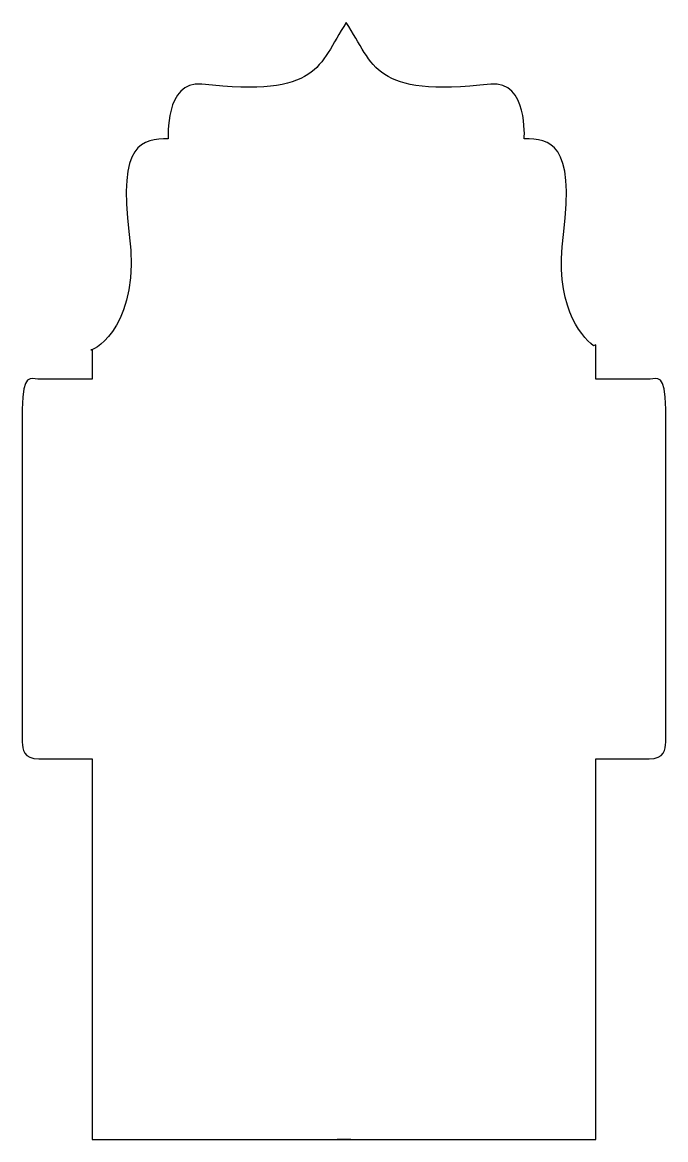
# Model space of a CAD drawing. Header units: centimetres. Extents: x -4.6 to 4.6, y -7.9 to 7.9.
import ezdxf

# ---------------------------------------------------------------- set-up
doc = ezdxf.new("R2010")
doc.units = ezdxf.units.CM
doc.header["$MEASUREMENT"] = 0
doc.layers.add('Camada 1', color=7, linetype='Continuous')

msp = doc.modelspace()

# ---------------------------------------------------------------- linework, layer by layer
at = {"layer": 'Camada 1'}
msp.add_open_spline([(-3.58722, 3.27425), (-3.50795, 3.27425), (-2.882, 3.65845), (-3.04427, 4.90993), (-3.04427, 4.90993), (-3.21389, 6.21837), (-2.85202, 6.26301), (-2.49005, 6.26301), (-2.49005, 6.26301), (-2.49005, 6.26301), (-2.54535, 7.09237), (-2.01499, 7.03625), (-2.01499, 7.03625), (-0.3297, 6.85774), (-0.37486, 7.28895), (0.03225, 7.91348), (0.03225, 7.91348), (0.4395, 7.28896), (0.39423, 6.85777), (2.07952, 7.03625), (2.07952, 7.03625), (2.60985, 7.09237), (2.55455, 6.26301), (2.55455, 6.26301), (2.55455, 6.26301), (2.91642, 6.26301), (3.27837, 6.21835), (3.10877, 4.90993), (3.10877, 4.90993), (2.98151, 3.92862), (3.33883, 3.48057), (3.5374, 3.33275), (3.5374, 3.33275), (3.5374, 3.33275), (3.56777, 3.34323), (3.56777, 3.34323), (3.56777, 3.34323), (3.56777, 3.05491), (3.56777, 2.86084), (3.56777, 2.86084), (3.56777, 2.86084), (3.56777, 2.86084), (4.24436, 2.86084), (4.33885, 2.86084), (4.33885, 2.86084), (4.4332, 2.86084), (4.55912, 2.95522), (4.55912, 2.43597), (4.55912, 2.43597), (4.55912, 1.91659), (4.55912, -2.28491), (4.55912, -2.28491), (4.55912, -2.28491), (4.55912, -2.37918), (4.5434, -2.52076), (4.32303, -2.52076), (4.32303, -2.52076), (4.10279, -2.52076), (3.56778, -2.52076), (3.56778, -2.52076), (3.56778, -2.52076), (3.56778, -2.52076), (3.56778, -7.91347), (3.56778, -7.91347), (3.56778, -7.91347), (3.56778, -7.91347), (-0.09869, -7.91348), (-0.09869, -7.91348), (-0.09869, -7.91348), (-0.09869, -7.91348), (-0.09869, -7.91348), (-0.09869, -7.91348), (-0.09869, -7.91348), (-0.09869, -7.91348), (0.09882, -7.91348), (0.09882, -7.91348), (0.09882, -7.91348), (0.09882, -7.91348), (-3.56769, -7.91348), (-3.56769, -7.91348), (-3.56769, -7.91348), (-3.56769, -7.91348), (-3.56769, -2.52095), (-3.56769, -2.52095), (-3.56769, -2.52095), (-3.56769, -2.52095), (-4.10268, -2.52095), (-4.32305, -2.52095), (-4.32305, -2.52095), (-4.54342, -2.52095), (-4.55911, -2.37937), (-4.55911, -2.28489), (-4.55911, -2.28489), (-4.55911, -2.28489), (-4.55911, 1.91672), (-4.55911, 2.43594), (-4.55911, 2.43594), (-4.55911, 2.95516), (-4.43322, 2.86081), (-4.33874, 2.86081), (-4.33874, 2.86081), (-4.24439, 2.86081), (-3.56766, 2.86081), (-3.56766, 2.86081), (-3.56766, 2.86081), (-3.56766, 2.86081), (-3.56766, 3.02242), (-3.56766, 3.2698), (-3.56766, 3.2698), (-3.56766, 3.2698), (-3.58722, 3.27425), (-3.58722, 3.27425)], degree=3, knots=[0, 0, 0, 0, 0.03448276, 0.03448276, 0.03448276, 0.03448276, 0.06896552, 0.06896552, 0.06896552, 0.06896552, 0.10344828, 0.10344828, 0.10344828, 0.10344828, 0.13793103, 0.13793103, 0.13793103, 0.13793103, 0.17241379, 0.17241379, 0.17241379, 0.17241379, 0.20689655, 0.20689655, 0.20689655, 0.20689655, 0.24137931, 0.24137931, 0.24137931, 0.24137931, 0.27586207, 0.27586207, 0.27586207, 0.27586207, 0.31034483, 0.31034483, 0.31034483, 0.31034483, 0.34482759, 0.34482759, 0.34482759, 0.34482759, 0.37931034, 0.37931034, 0.37931034, 0.37931034, 0.4137931, 0.4137931, 0.4137931, 0.4137931, 0.44827586, 0.44827586, 0.44827586, 0.44827586, 0.48275862, 0.48275862, 0.48275862, 0.48275862, 0.51724138, 0.51724138, 0.51724138, 0.51724138, 0.55172414, 0.55172414, 0.55172414, 0.55172414, 0.5862069, 0.5862069, 0.5862069, 0.5862069, 0.62068966, 0.62068966, 0.62068966, 0.62068966, 0.65517241, 0.65517241, 0.65517241, 0.65517241, 0.68965517, 0.68965517, 0.68965517, 0.68965517, 0.72413793, 0.72413793, 0.72413793, 0.72413793, 0.75862069, 0.75862069, 0.75862069, 0.75862069, 0.79310345, 0.79310345, 0.79310345, 0.79310345, 0.82758621, 0.82758621, 0.82758621, 0.82758621, 0.86206897, 0.86206897, 0.86206897, 0.86206897, 0.89655172, 0.89655172, 0.89655172, 0.89655172, 0.93103448, 0.93103448, 0.93103448, 0.93103448, 1, 1, 1, 1], dxfattribs=at)

doc.saveas('drawing.dxf')
